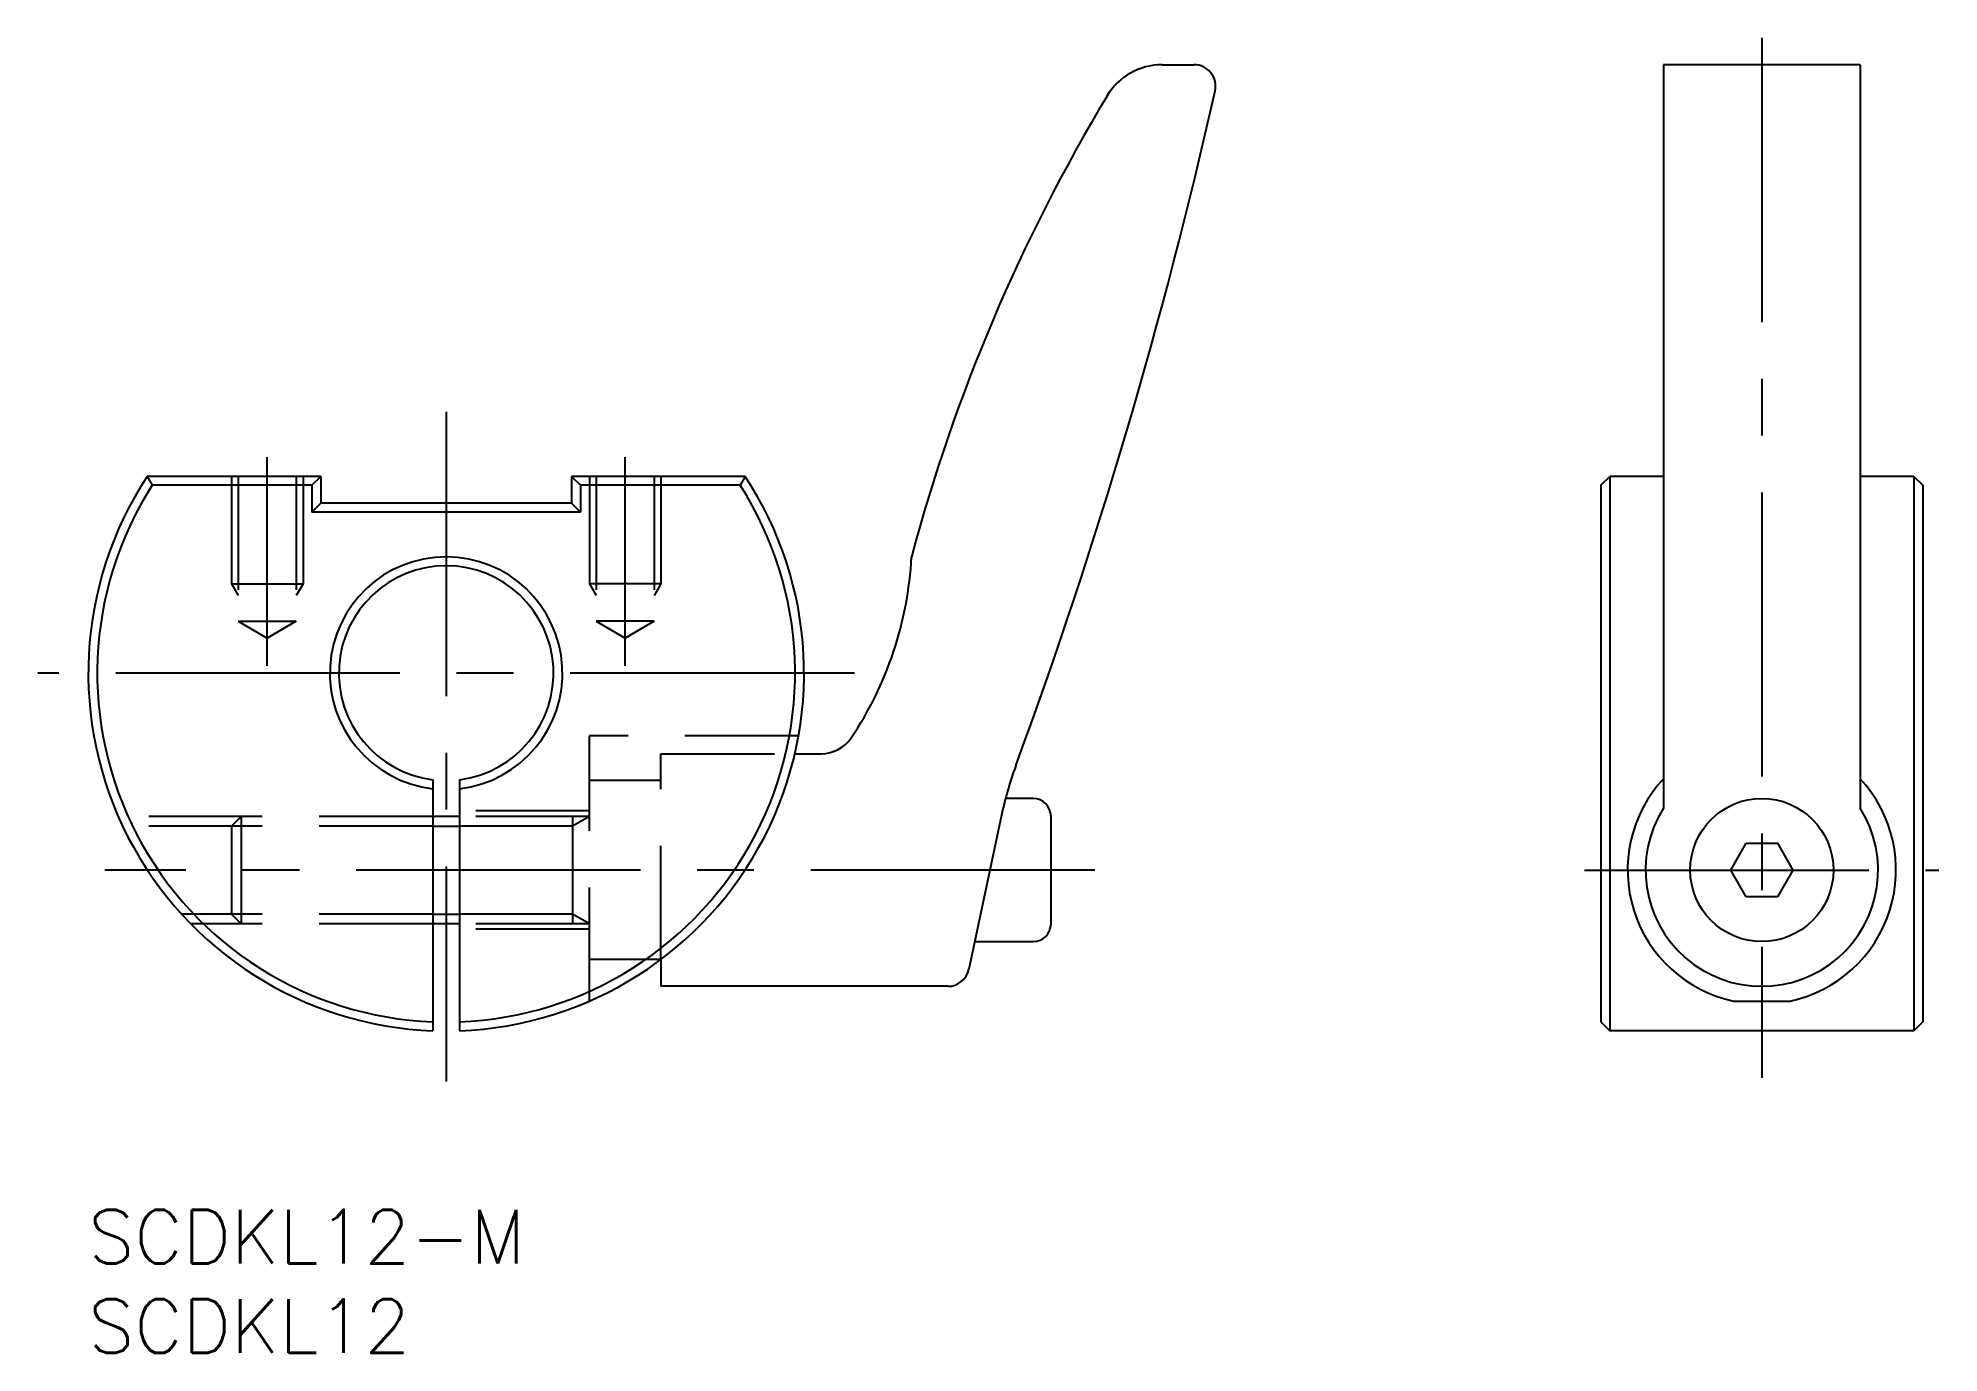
# Model space of a CAD drawing. Extents: x -3 to 103, y -8 to 65.
import ezdxf

# ---------------------------------------------------------------- set-up
doc = ezdxf.new("R2010")
doc.units = 0
doc.header["$LTSCALE"] = 0.5
doc.linetypes.add('CENTER', pattern=[50.8, 31.75, -6.35, 6.35, -6.35])
doc.linetypes.add('DASHED', pattern=[19.05, 12.7, -6.35])
doc.layers.get('0').update_dxf_attribs({"linetype": 'CONTINUOUS'})
for name, color, linetype in [('MSM_CENTER', 1, 'CENTER'), ('MSM_CONTINUOUS', 7, 'CONTINUOUS'), ('MSM_DASHED', 4, 'DASHED'), ('MSM_NARROW', 5, 'CONTINUOUS'), ('MSM_PART_NUMBER', 7, 'CONTINUOUS')]:
    doc.layers.add(name, color=color, linetype=linetype)
doc.styles.get("Standard").update_dxf_attribs({"font": 'txt.shx', "height": 3, "bigfont": 'bigfont.shx'})

# ---------------------------------------------------------------- blocks, each defined once
blk = doc.blocks.new('*U8')
at = {"layer": 'MSM_PART_NUMBER'}
blk.add_text('SCDKL12-M', height=3, dxfattribs=at).set_placement((0, -3))
blk = doc.blocks.new('*U9')
at = {"layer": 'MSM_PART_NUMBER'}
blk.add_text('SCDKL12', height=3, dxfattribs=at).set_placement((0, -8))

msp = doc.modelspace()

# ---------------------------------------------------------------- linework, layer by layer
for p, q in [((13, 40.99), (3.3, 40.99)), ((12.5, 40.49), (3.57, 40.49)), ((12.5, 40.49), (12.5, 38.99)), ((13, 40.99), (13, 39.49)), ((36.7, 40.99), (27, 40.99)), ((27, 40.99), (27, 39.49)), ((36.43, 40.49), (27.5, 40.49)), ((27.5, 40.49), (27.5, 38.99)), ((84.52, 40.49), (85.02, 40.99)), ((84.52, 40.49), (84.52, 10.5)), ((85.02, 40.99), (85.02, 10)), ((88.02, 40.99), (85.02, 40.99)), ((102.02, 40.99), (99.02, 40.99)), ((102.02, 40.99), (102.02, 10)), ((102.02, 40.99), (102.52, 40.49)), ((102.52, 40.49), (102.52, 10.5)), ((27, 39.49), (13, 39.49)), ((27.5, 38.99), (12.5, 38.99)), ((19.25, 24.03), (19.25, 10)), ((20.75, 24.03), (20.75, 10)), ((20.75, 21.99), (19.25, 21.99)), ((20.75, 15.99), (19.25, 15.99)), ((91.93, 11.66), (95.11, 11.66)), ((84.52, 10.5), (85.02, 10)), ((102.02, 10), (85.02, 10)), ((102.02, 10), (102.52, 10.5))]:
    msp.add_line(p, q)
for centre, radius, start, end in [((20, 29.99), 20, 146.633, 267.8509), ((20, 29.99), 19.5, 147.421, 267.7958), ((20, 29.99), 20, 272.1491, 33.367), ((20, 29.99), 19.5, 272.2042, 32.579), ((20, 29.99), 6.5, 276.6258, 263.3742), ((20, 29.99), 6, 277.1808, 262.8192), ((93.52, 18.99), 7.5, 137.1666, 257.7886), ((93.52, 18.99), 7.5, 282.2114, 42.8334)]:
    msp.add_arc(centre, radius, start, end)
at = {"layer": 'MSM_CENTER'}
for p, q in [((93.52, 65.49), (93.52, 7.38)), ((20, 44.59), (20, 7.18)), ((10, 30.4), (10, 42.06)), ((30, 30.4), (30, 42.06)), ((42.81, 29.99), (-2.81, 29.99)), ((56.25, 18.99), (0.93, 18.99)), ((83.62, 18.99), (103.42, 18.99))]:
    msp.add_line(p, q, dxfattribs=at)
at = {"layer": 'MSM_CONTINUOUS'}
for p, q in [((60.01, 63.99), (61.8, 63.99)), ((99.02, 63.99), (88.02, 63.99)), ((88.02, 63.99), (88.02, 22.45)), ((99.02, 63.99), (99.02, 22.45)), ((3.3, 40.99), (3.57, 40.49)), ((13, 40.99), (12.5, 40.49)), ((27, 40.99), (27.5, 40.49)), ((36.7, 40.99), (36.43, 40.49)), ((13, 39.49), (12.5, 38.99)), ((27, 39.49), (27.5, 38.99)), ((39.49, 25.49), (40.97, 25.49)), ((52.8, 22.99), (51.26, 22.99)), ((51.03, 22.06), (49.2, 13.44)), ((53.8, 15.99), (53.8, 21.99)), ((91.79, 18.99), (92.65, 20.49)), ((92.65, 20.49), (94.39, 20.49)), ((94.39, 20.49), (95.25, 18.99)), ((92.65, 17.49), (91.79, 18.99)), ((95.25, 18.99), (94.39, 17.49)), ((94.39, 17.49), (92.65, 17.49)), ((49.53, 14.99), (52.8, 14.99)), ((32, 13.99), (32, 12.49)), ((48.03, 12.49), (32, 12.49))]:
    msp.add_line(p, q, dxfattribs=at)
msp.add_circle((93.52, 18.99), 4, dxfattribs=at)
for centre, radius, start, end in [((60.01, 60.39), 3.6, 90, 148.9817), ((61.8, 62.79), 1.2, 347.6766, 90), ((142.62, 10.69), 100, 148.9712, 165.0534), ((-229.69, 128.48), 300, 339.783, 347.3005), ((26.03, 37.52), 20, 326.1142, 357.0316), ((40.97, 27.49), 2, 270, 326.1142), ((70.6, 17.9), 20, 159.7924, 168), ((52.8, 21.99), 1, 0, 90), ((93.52, 18.99), 6.5, 147.7958, 32.2042), ((52.8, 15.99), 1, 270, 0), ((48.03, 13.69), 1.2, 270, 348)]:
    msp.add_arc(centre, radius, start, end, dxfattribs=at)
at = {"layer": 'MSM_DASHED'}
for p, q in [((8, 40.99), (8, 34.99)), ((8.38, 40.99), (8.38, 32.89)), ((11.62, 40.99), (11.62, 32.89)), ((12, 40.99), (12, 34.99)), ((28, 40.99), (28, 34.99)), ((28.38, 40.99), (28.38, 32.89)), ((31.62, 40.99), (31.62, 32.89)), ((32, 40.99), (32, 34.99)), ((8, 34.99), (12, 34.99)), ((8, 34.99), (8.38, 34.33)), ((12, 34.99), (11.62, 34.33)), ((32, 34.99), (28, 34.99)), ((28, 34.99), (28.38, 34.33)), ((32, 34.99), (31.62, 34.33)), ((8.38, 32.89), (11.62, 32.89)), ((8.38, 32.89), (10, 31.95)), ((11.62, 32.89), (10, 31.95)), ((31.62, 32.89), (28.38, 32.89)), ((28.38, 32.89), (30, 31.95)), ((31.62, 32.89), (30, 31.95)), ((28, 11.66), (28, 26.49)), ((39.69, 26.49), (28, 26.49)), ((32, 25.49), (39.49, 25.49)), ((32, 13.99), (32, 25.49)), ((32, 23.99), (28, 23.99)), ((19.25, 21.99), (1.67, 21.99)), ((19.25, 21.44), (1.92, 21.44)), ((8, 21.44), (8.54, 21.99)), ((8, 21.44), (8, 16.53)), ((8.12, 21.99), (8.12, 21.99)), ((8.54, 21.99), (8.54, 15.99)), ((28, 22.29), (20.75, 22.29)), ((28, 21.99), (20.75, 21.99)), ((27.06, 21.44), (20.75, 21.44)), ((27.06, 21.99), (27.06, 15.99)), ((28, 21.99), (27.06, 21.44)), ((8, 18.99), (8, 16.59)), ((19.25, 16.53), (5.21, 16.53)), ((19.25, 15.99), (5.72, 15.99)), ((8, 16.53), (8.54, 15.99)), ((27.06, 16.53), (20.75, 16.53)), ((28, 15.99), (20.75, 15.99)), ((28, 15.99), (27.06, 16.53)), ((28, 15.69), (20.75, 15.69)), ((32, 13.99), (28, 13.99))]:
    msp.add_line(p, q, dxfattribs=at)
at = {"layer": 'MSM_NARROW'}
for p, q in [((19.25, 21.44), (20.75, 21.44)), ((19.25, 16.53), (20.75, 16.53))]:
    msp.add_line(p, q, dxfattribs=at)

# ---------------------------------------------------------------- block references
for name in ['*U8', '*U9']:
    msp.add_blockref(name, (0, 0))

doc.saveas('drawing.dxf')
